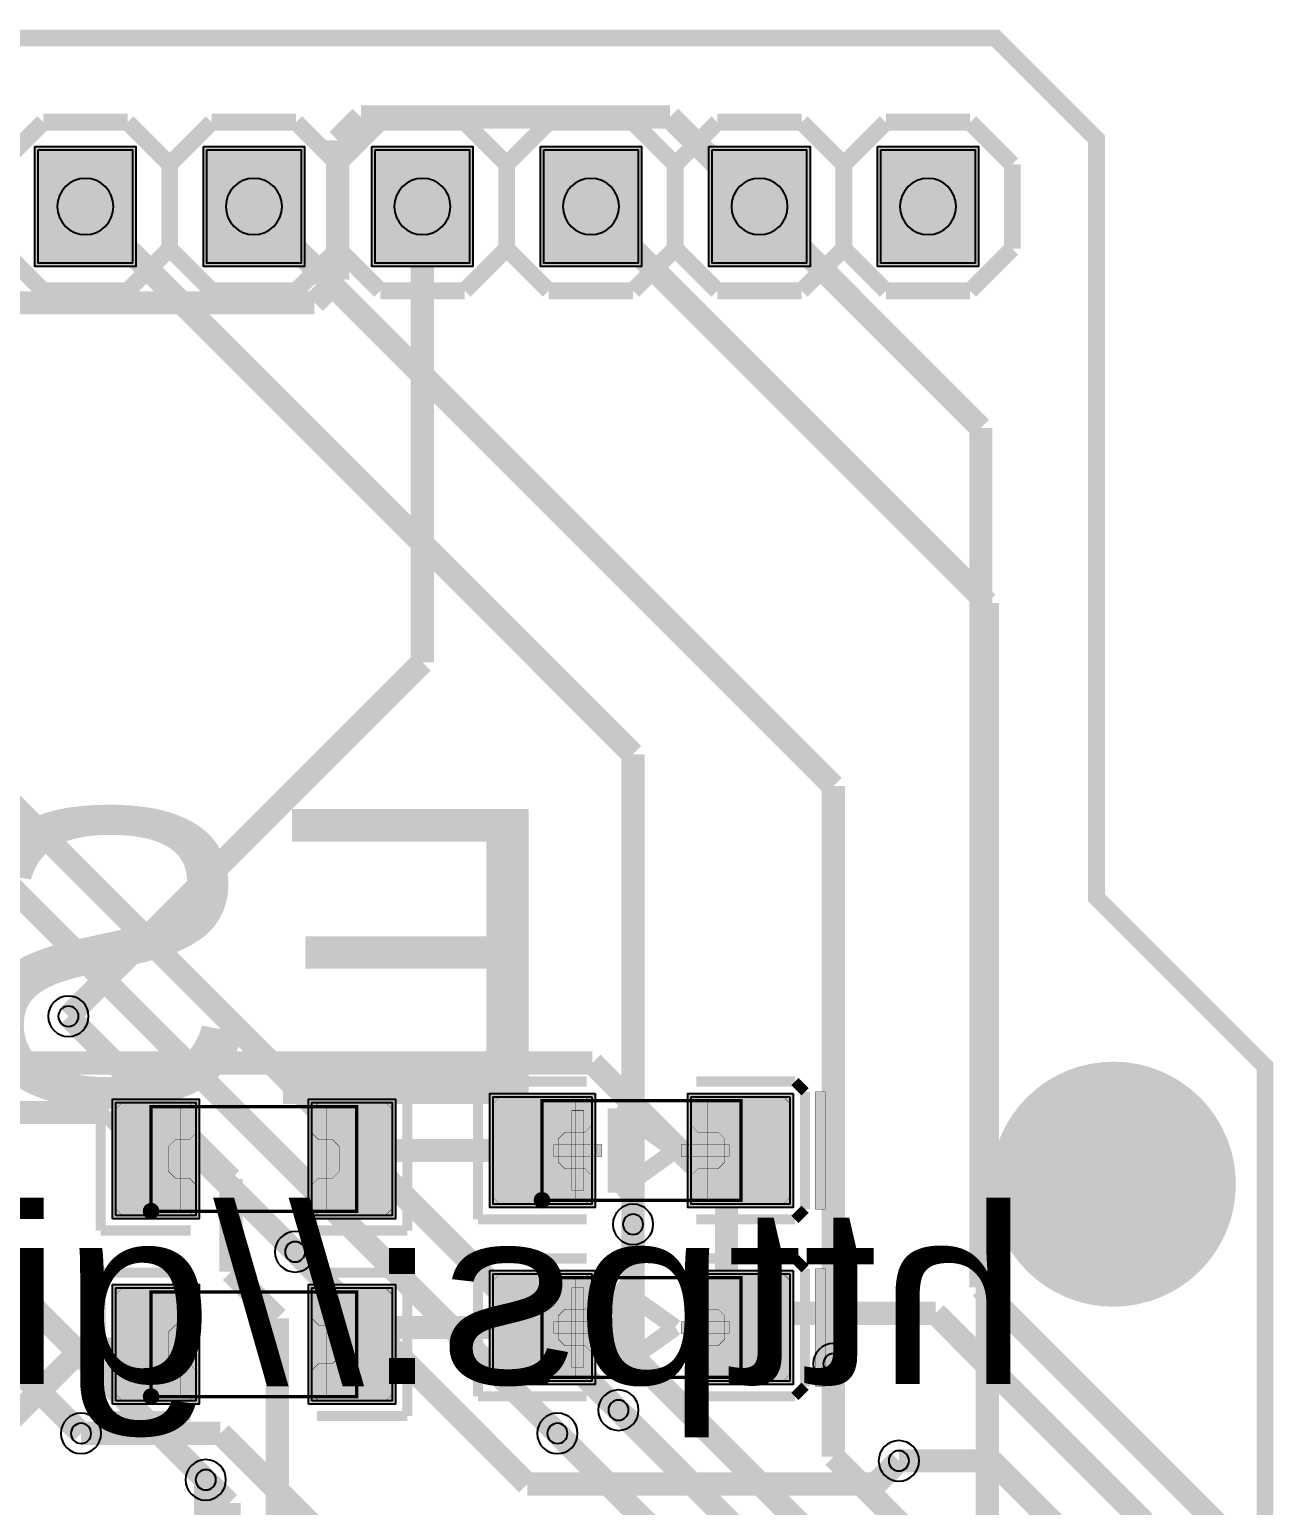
# Model space of a CAD drawing. Header units: millimetres. Extents: x 3.4 to 79.3, y -57 to -2.3.
# Drawn here: x 53.51 to 72.26, y -25.67 to -3.43 of the extents above; entities that cross this region are included whole.
import ezdxf
from ezdxf.enums import TextEntityAlignment as Align

# ---------------------------------------------------------------- set-up
doc = ezdxf.new("R2010")
doc.units = ezdxf.units.MM
doc.header["$MEASUREMENT"] = 0
for name, color, linetype, true_color in [('Board-Outline-Layer', 7, 'Continuous', 0xff00ff), ('Bottom-Layer', 7, 'Continuous', 0x0000ff), ('Bottom-Paste-Mask-Layer', 7, 'Continuous', 0x800000), ('Bottom-Silkscreen-Layer', 7, 'Continuous', 0x66cc33), ('Bottom-Solder-Mask-Layer', 7, 'Continuous', 0xaa00ff), ('Component-Marking-Layer', 7, 'Continuous', 0x66ffcc), ('Component-Shape-Layer', 7, 'Continuous', 0x00cccc), ('Document-Layer', 7, 'Continuous', 0xffffff), ('Hole-Layer', 7, 'Continuous', 0x222222), ('Multi-Layer', 7, 'Continuous', 0xc0c0c0), ('Pin-Soldering-Layer', 7, 'Continuous', 0xcc9999), ('Top-Layer', 7, 'Continuous', 0xff0000), ('Top-Paste-Mask-Layer', 7, 'Continuous', 0x808080), ('Top-Silkscreen-Layer', 7, 'Continuous', 0xffcc00), ('Top-Solder-Mask-Layer', 7, 'Continuous', 0x800080)]:
    doc.layers.add(name, color=color, linetype=linetype, true_color=true_color)
doc.styles.get("Standard").update_dxf_attribs({"font": 'arial.ttf'})

msp = doc.modelspace()

# ---------------------------------------------------------------- hatches: boundary and pattern name
at = {"layer": 'Bottom-Layer'}
for points in [[(53.645, -5.243), (55.067, -5.243), (55.067, -6.949), (53.645, -6.949)], [(56.185, -5.243), (57.607, -5.243), (57.607, -6.949), (56.185, -6.949)], [(58.725, -5.243), (60.147, -5.243), (60.147, -6.949), (58.725, -6.949)], [(61.265, -5.243), (62.687, -5.243), (62.687, -6.95), (61.265, -6.95)], [(63.805, -5.243), (65.227, -5.243), (65.227, -6.95), (63.805, -6.95)], [(66.345, -5.243), (67.767, -5.243), (67.767, -6.95), (66.345, -6.95)]]:
    msp.add_hatch(color=256, dxfattribs=at).paths.add_polyline_path(points)
at = {"layer": 'Bottom-Paste-Mask-Layer'}
for points in [[(53.645, -5.243), (55.067, -5.243), (55.067, -6.949), (53.645, -6.949)], [(56.185, -5.243), (57.607, -5.243), (57.607, -6.949), (56.185, -6.949)], [(58.725, -5.243), (60.147, -5.243), (60.147, -6.949), (58.725, -6.949)], [(61.265, -5.243), (62.687, -5.243), (62.687, -6.95), (61.265, -6.95)], [(63.805, -5.243), (65.227, -5.243), (65.227, -6.95), (63.805, -6.95)], [(66.345, -5.243), (67.767, -5.243), (67.767, -6.95), (66.345, -6.95)]]:
    msp.add_hatch(color=256, dxfattribs=at).paths.add_polyline_path(points)
at = {"layer": 'Bottom-Solder-Mask-Layer'}
for points in [[(53.594, -5.192), (55.118, -5.192), (55.118, -7), (53.594, -7)], [(56.134, -5.192), (57.658, -5.192), (57.658, -7), (56.134, -7)], [(58.674, -5.192), (60.198, -5.192), (60.198, -7), (58.674, -7)], [(61.214, -5.192), (62.738, -5.192), (62.738, -7.001), (61.214, -7.001)], [(63.754, -5.192), (65.278, -5.192), (65.278, -7.001), (63.754, -7.001)], [(66.294, -5.192), (67.818, -5.192), (67.818, -7.001), (66.294, -7.001)]]:
    msp.add_hatch(color=256, dxfattribs=at).paths.add_polyline_path(points)
at = {"layer": 'Component-Marking-Layer'}
for points in [[(61.178, -21.07, 1), (61.298, -21.07, 1)], [(61.178, -21.07, 1), (61.298, -21.07, 1)], [(55.286, -21.234, 1), (55.406, -21.234, 1)], [(55.286, -21.234, 1), (55.406, -21.234, 1)], [(61.178, -23.737, 1), (61.298, -23.737, 1)], [(61.178, -23.737, 1), (61.298, -23.737, 1)], [(55.286, -24.028, 1), (55.406, -24.028, 1)], [(55.286, -24.028, 1), (55.406, -24.028, 1)]]:
    msp.add_hatch(color=256, dxfattribs=at).paths.add_polyline_path(points)
at = {"layer": 'Document-Layer'}
for points in [[(61.688, -19.72), (61.688, -20.92), (61.868, -20.92), (61.868, -19.72)], [(61.688, -19.72), (61.688, -20.92), (61.868, -20.92), (61.868, -19.72)], [(61.418, -20.23), (61.418, -20.41), (62.138, -20.41), (62.138, -20.23)], [(61.418, -20.23), (61.418, -20.41), (62.138, -20.41), (62.138, -20.23)], [(64.058, -20.23), (64.058, -20.41), (63.338, -20.41), (63.338, -20.23)], [(64.058, -20.23), (64.058, -20.41), (63.338, -20.41), (63.338, -20.23)], [(61.688, -22.387), (61.688, -23.587), (61.868, -23.587), (61.868, -22.387)], [(61.688, -22.387), (61.688, -23.587), (61.868, -23.587), (61.868, -22.387)], [(61.418, -22.897), (61.418, -23.077), (62.138, -23.077), (62.138, -22.897)], [(61.418, -22.897), (61.418, -23.077), (62.138, -23.077), (62.138, -22.897)], [(64.058, -22.897), (64.058, -23.077), (63.338, -23.077), (63.338, -22.897)], [(64.058, -22.897), (64.058, -23.077), (63.338, -23.077), (63.338, -22.897)]]:
    msp.add_hatch(color=256, dxfattribs=at).paths.add_polyline_path(points)
at = {"layer": 'Hole-Layer'}
for points in [[(53.932, -6.096, 1), (54.78, -6.096, 1)], [(56.472, -6.096, 1), (57.32, -6.096, 1)], [(59.012, -6.096, 1), (59.86, -6.096, 1)], [(61.552, -6.096, 1), (62.4, -6.096, 1)], [(64.092, -6.096, 1), (64.94, -6.096, 1)], [(66.632, -6.096, 1), (67.48, -6.096, 1)]]:
    msp.add_hatch(color=256, dxfattribs=at).paths.add_polyline_path(points)
at = {"layer": 'Multi-Layer'}
for points in [[(53.645, -5.243), (55.067, -5.243), (55.067, -6.949), (53.645, -6.949)], [(53.645, -5.243), (55.067, -5.243), (55.067, -6.949), (53.645, -6.949)], [(53.645, -5.243), (55.067, -5.243), (55.067, -6.949), (53.645, -6.949)], [(56.185, -5.243), (57.607, -5.243), (57.607, -6.949), (56.185, -6.949)], [(56.185, -5.243), (57.607, -5.243), (57.607, -6.949), (56.185, -6.949)], [(56.185, -5.243), (57.607, -5.243), (57.607, -6.949), (56.185, -6.949)], [(58.725, -5.243), (60.147, -5.243), (60.147, -6.949), (58.725, -6.949)], [(58.725, -5.243), (60.147, -5.243), (60.147, -6.949), (58.725, -6.949)], [(58.725, -5.243), (60.147, -5.243), (60.147, -6.949), (58.725, -6.949)], [(61.265, -5.243), (62.687, -5.243), (62.687, -6.95), (61.265, -6.95)], [(61.265, -5.243), (62.687, -5.243), (62.687, -6.95), (61.265, -6.95)], [(61.265, -5.243), (62.687, -5.243), (62.687, -6.95), (61.265, -6.95)], [(63.805, -5.243), (65.227, -5.243), (65.227, -6.95), (63.805, -6.95)], [(63.805, -5.243), (65.227, -5.243), (65.227, -6.95), (63.805, -6.95)], [(63.805, -5.243), (65.227, -5.243), (65.227, -6.95), (63.805, -6.95)], [(66.345, -5.243), (67.767, -5.243), (67.767, -6.95), (66.345, -6.95)], [(66.345, -5.243), (67.767, -5.243), (67.767, -6.95), (66.345, -6.95)], [(66.345, -5.243), (67.767, -5.243), (67.767, -6.95), (66.345, -6.95)], [(68.326, -20.828, 1), (71.374, -20.828, 1)], [(68.326, -20.828, 1), (71.374, -20.828, 1)]]:
    msp.add_hatch(color=256, dxfattribs=at).paths.add_polyline_path(points)
at = {"layer": 'Pin-Soldering-Layer'}
for points in [[(61.238, -19.57), (61.238, -21.07), (61.738, -21.07), (61.738, -19.57)], [(61.238, -19.57), (61.238, -21.07), (61.738, -21.07), (61.738, -19.57)], [(64.238, -19.57), (64.238, -21.07), (63.738, -21.07), (63.738, -19.57)], [(64.238, -19.57), (64.238, -21.07), (63.738, -21.07), (63.738, -19.57)], [(55.346, -21.235), (55.346, -19.66), (55.796, -19.66), (55.796, -21.235)], [(55.346, -21.235), (55.346, -19.66), (55.796, -19.66), (55.796, -21.235)], [(58.446, -21.235), (58.446, -19.66), (57.996, -19.66), (57.996, -21.235)], [(58.446, -21.235), (58.446, -19.66), (57.996, -19.66), (57.996, -21.235)], [(61.238, -22.237), (61.238, -23.737), (61.738, -23.737), (61.738, -22.237)], [(61.238, -22.237), (61.238, -23.737), (61.738, -23.737), (61.738, -22.237)], [(64.238, -22.237), (64.238, -23.737), (63.738, -23.737), (63.738, -22.237)], [(64.238, -22.237), (64.238, -23.737), (63.738, -23.737), (63.738, -22.237)], [(55.346, -24.029), (55.346, -22.454), (55.796, -22.454), (55.796, -24.029)], [(55.346, -24.029), (55.346, -22.454), (55.796, -22.454), (55.796, -24.029)], [(58.446, -24.029), (58.446, -22.454), (57.996, -22.454), (57.996, -24.029)], [(58.446, -24.029), (58.446, -22.454), (57.996, -22.454), (57.996, -24.029)]]:
    msp.add_hatch(color=256, dxfattribs=at).paths.add_polyline_path(points)
at = {"layer": 'Top-Layer'}
for points in [[(53.645, -5.243), (55.067, -5.243), (55.067, -6.949), (53.645, -6.949)], [(56.185, -5.243), (57.607, -5.243), (57.607, -6.949), (56.185, -6.949)], [(58.725, -5.243), (60.147, -5.243), (60.147, -6.949), (58.725, -6.949)], [(61.265, -5.243), (62.687, -5.243), (62.687, -6.95), (61.265, -6.95)], [(63.805, -5.243), (65.227, -5.243), (65.227, -6.95), (63.805, -6.95)], [(66.345, -5.243), (67.767, -5.243), (67.767, -6.95), (66.345, -6.95)], [(61.988, -19.51), (61.988, -21.13), (60.503, -21.13), (60.503, -19.51)], [(64.973, -19.51), (64.973, -21.13), (63.488, -21.13), (63.488, -19.51)], [(54.814, -21.298), (54.814, -19.597), (56.021, -19.597), (56.021, -21.298)], [(57.771, -21.298), (57.771, -19.597), (58.979, -19.597), (58.979, -21.298)], [(61.988, -22.177), (61.988, -23.797), (60.503, -23.797), (60.503, -22.177)], [(64.973, -22.177), (64.973, -23.797), (63.488, -23.797), (63.488, -22.177)], [(54.814, -24.092), (54.814, -22.391), (56.021, -22.391), (56.021, -24.092)], [(57.771, -24.092), (57.771, -22.391), (58.979, -22.391), (58.979, -24.092)]]:
    msp.add_hatch(color=256, dxfattribs=at).paths.add_polyline_path(points)
at = {"layer": 'Top-Paste-Mask-Layer'}
for points in [[(53.645, -5.243), (55.067, -5.243), (55.067, -6.949), (53.645, -6.949)], [(56.185, -5.243), (57.607, -5.243), (57.607, -6.949), (56.185, -6.949)], [(58.725, -5.243), (60.147, -5.243), (60.147, -6.949), (58.725, -6.949)], [(61.265, -5.243), (62.687, -5.243), (62.687, -6.95), (61.265, -6.95)], [(63.805, -5.243), (65.227, -5.243), (65.227, -6.95), (63.805, -6.95)], [(66.345, -5.243), (67.767, -5.243), (67.767, -6.95), (66.345, -6.95)], [(61.988, -19.61), (61.988, -19.945), (61.888, -20.045), (61.583, -20.045), (61.483, -20.145), (61.483, -20.495), (61.583, -20.595), (61.888, -20.595), (61.988, -20.695), (61.988, -21.03), (61.888, -21.13), (60.603, -21.13), (60.503, -21.03), (60.503, -19.61), (60.603, -19.51), (61.888, -19.51)], [(61.988, -19.61), (61.988, -19.945), (61.888, -20.045), (61.583, -20.045), (61.483, -20.145), (61.483, -20.495), (61.583, -20.595), (61.888, -20.595), (61.988, -20.695), (61.988, -21.03), (61.888, -21.13), (60.603, -21.13), (60.503, -21.03), (60.503, -19.61), (60.603, -19.51), (61.888, -19.51)], [(63.488, -19.61), (63.488, -19.945), (63.588, -20.045), (63.893, -20.045), (63.993, -20.145), (63.993, -20.495), (63.893, -20.595), (63.588, -20.595), (63.488, -20.695), (63.488, -21.03), (63.588, -21.13), (64.873, -21.13), (64.973, -21.03), (64.973, -19.61), (64.873, -19.51), (63.588, -19.51)], [(63.488, -19.61), (63.488, -19.945), (63.588, -20.045), (63.893, -20.045), (63.993, -20.145), (63.993, -20.495), (63.893, -20.595), (63.588, -20.595), (63.488, -20.695), (63.488, -21.03), (63.588, -21.13), (64.873, -21.13), (64.973, -21.03), (64.973, -19.61), (64.873, -19.51), (63.588, -19.51)], [(56.021, -21.198), (56.021, -20.836), (55.921, -20.736), (55.711, -20.736), (55.611, -20.636), (55.611, -20.258), (55.711, -20.158), (55.921, -20.158), (56.021, -20.058), (56.021, -19.697), (55.921, -19.597), (54.914, -19.597), (54.814, -19.697), (54.814, -21.198), (54.914, -21.298), (55.921, -21.298)], [(56.021, -21.198), (56.021, -20.836), (55.921, -20.736), (55.711, -20.736), (55.611, -20.636), (55.611, -20.258), (55.711, -20.158), (55.921, -20.158), (56.021, -20.058), (56.021, -19.697), (55.921, -19.597), (54.914, -19.597), (54.814, -19.697), (54.814, -21.198), (54.914, -21.298), (55.921, -21.298)], [(57.771, -21.198), (57.771, -20.836), (57.871, -20.736), (58.082, -20.736), (58.182, -20.636), (58.182, -20.258), (58.082, -20.158), (57.871, -20.158), (57.771, -20.058), (57.771, -19.697), (57.871, -19.597), (58.879, -19.597), (58.979, -19.697), (58.979, -21.198), (58.879, -21.298), (57.871, -21.298)], [(57.771, -21.198), (57.771, -20.836), (57.871, -20.736), (58.082, -20.736), (58.182, -20.636), (58.182, -20.258), (58.082, -20.158), (57.871, -20.158), (57.771, -20.058), (57.771, -19.697), (57.871, -19.597), (58.879, -19.597), (58.979, -19.697), (58.979, -21.198), (58.879, -21.298), (57.871, -21.298)], [(61.988, -22.277), (61.988, -22.612), (61.888, -22.712), (61.583, -22.712), (61.483, -22.812), (61.483, -23.162), (61.583, -23.262), (61.888, -23.262), (61.988, -23.362), (61.988, -23.697), (61.888, -23.797), (60.603, -23.797), (60.503, -23.697), (60.503, -22.277), (60.603, -22.177), (61.888, -22.177)], [(61.988, -22.277), (61.988, -22.612), (61.888, -22.712), (61.583, -22.712), (61.483, -22.812), (61.483, -23.162), (61.583, -23.262), (61.888, -23.262), (61.988, -23.362), (61.988, -23.697), (61.888, -23.797), (60.603, -23.797), (60.503, -23.697), (60.503, -22.277), (60.603, -22.177), (61.888, -22.177)], [(63.488, -22.277), (63.488, -22.612), (63.588, -22.712), (63.893, -22.712), (63.993, -22.812), (63.993, -23.162), (63.893, -23.262), (63.588, -23.262), (63.488, -23.362), (63.488, -23.697), (63.588, -23.797), (64.873, -23.797), (64.973, -23.697), (64.973, -22.277), (64.873, -22.177), (63.588, -22.177)], [(63.488, -22.277), (63.488, -22.612), (63.588, -22.712), (63.893, -22.712), (63.993, -22.812), (63.993, -23.162), (63.893, -23.262), (63.588, -23.262), (63.488, -23.362), (63.488, -23.697), (63.588, -23.797), (64.873, -23.797), (64.973, -23.697), (64.973, -22.277), (64.873, -22.177), (63.588, -22.177)], [(56.021, -23.992), (56.021, -23.63), (55.921, -23.53), (55.711, -23.53), (55.611, -23.43), (55.611, -23.052), (55.711, -22.952), (55.921, -22.952), (56.021, -22.852), (56.021, -22.491), (55.921, -22.391), (54.914, -22.391), (54.814, -22.491), (54.814, -23.992), (54.914, -24.092), (55.921, -24.092)], [(56.021, -23.992), (56.021, -23.63), (55.921, -23.53), (55.711, -23.53), (55.611, -23.43), (55.611, -23.052), (55.711, -22.952), (55.921, -22.952), (56.021, -22.852), (56.021, -22.491), (55.921, -22.391), (54.914, -22.391), (54.814, -22.491), (54.814, -23.992), (54.914, -24.092), (55.921, -24.092)], [(57.771, -23.992), (57.771, -23.63), (57.871, -23.53), (58.082, -23.53), (58.182, -23.43), (58.182, -23.052), (58.082, -22.952), (57.871, -22.952), (57.771, -22.852), (57.771, -22.491), (57.871, -22.391), (58.879, -22.391), (58.979, -22.491), (58.979, -23.992), (58.879, -24.092), (57.871, -24.092)], [(57.771, -23.992), (57.771, -23.63), (57.871, -23.53), (58.082, -23.53), (58.182, -23.43), (58.182, -23.052), (58.082, -22.952), (57.871, -22.952), (57.771, -22.852), (57.771, -22.491), (57.871, -22.391), (58.879, -22.391), (58.979, -22.491), (58.979, -23.992), (58.879, -24.092), (57.871, -24.092)]]:
    msp.add_hatch(color=256, dxfattribs=at).paths.add_polyline_path(points)
at = {"layer": 'Top-Silkscreen-Layer'}
for points in [[(65.354, -19.434), (65.354, -21.206), (65.507, -21.206), (65.507, -19.434)], [(65.354, -19.434), (65.354, -21.206), (65.507, -21.206), (65.507, -19.434)], [(65.354, -22.101), (65.354, -23.873), (65.507, -23.873), (65.507, -22.101)], [(65.354, -22.101), (65.354, -23.873), (65.507, -23.873), (65.507, -22.101)]]:
    msp.add_hatch(color=256, dxfattribs=at).paths.add_polyline_path(points)
at = {"layer": 'Top-Solder-Mask-Layer'}
for points in [[(53.594, -5.192), (55.118, -5.192), (55.118, -7), (53.594, -7)], [(56.134, -5.192), (57.658, -5.192), (57.658, -7), (56.134, -7)], [(58.674, -5.192), (60.198, -5.192), (60.198, -7), (58.674, -7)], [(61.214, -5.192), (62.738, -5.192), (62.738, -7.001), (61.214, -7.001)], [(63.754, -5.192), (65.278, -5.192), (65.278, -7.001), (63.754, -7.001)], [(66.294, -5.192), (67.818, -5.192), (67.818, -7.001), (66.294, -7.001)], [(54.763, -21.348), (54.763, -19.546), (56.072, -19.546), (56.072, -21.348)], [(57.72, -21.348), (57.72, -19.546), (59.029, -19.546), (59.029, -21.348)], [(62.039, -19.459), (62.039, -21.181), (60.452, -21.181), (60.452, -19.459)], [(65.024, -19.459), (65.024, -21.181), (63.437, -21.181), (63.437, -19.459)], [(62.039, -22.126), (62.039, -23.848), (60.452, -23.848), (60.452, -22.126)], [(65.024, -22.126), (65.024, -23.848), (63.437, -23.848), (63.437, -22.126)], [(54.763, -24.142), (54.763, -22.34), (56.072, -22.34), (56.072, -24.142)], [(57.72, -24.142), (57.72, -22.34), (59.029, -22.34), (59.029, -24.142)]]:
    msp.add_hatch(color=256, dxfattribs=at).paths.add_polyline_path(points)

# ---------------------------------------------------------------- linework, layer by layer
at = {"layer": 'Board-Outline-Layer', "const_width": 0.254}
msp.add_lwpolyline([(68.072, -3.556), (3.51, -3.556), (3.51, -56.896), (69.596, -56.896), (69.596, -54.356), (72.136, -51.816), (72.136, -19.05), (69.596, -16.51), (69.596, -5.08)], close=True, dxfattribs=at)
at = {"layer": 'Bottom-Layer'}
for points in [[(53.645, -5.243), (55.067, -5.243), (55.067, -6.949), (53.645, -6.949)], [(56.185, -5.243), (57.607, -5.243), (57.607, -6.949), (56.185, -6.949)], [(58.725, -5.243), (60.147, -5.243), (60.147, -6.949), (58.725, -6.949)], [(61.265, -5.243), (62.687, -5.243), (62.687, -6.95), (61.265, -6.95)], [(63.805, -5.243), (65.227, -5.243), (65.227, -6.95), (63.805, -6.95)], [(66.345, -5.243), (67.767, -5.243), (67.767, -6.95), (66.345, -6.95)]]:
    msp.add_lwpolyline(points, close=True, dxfattribs=at)
at = {"layer": 'Bottom-Layer', "const_width": 0.35}
for points in [[(62.61, -14.35), (54.356, -6.096)], [(65.63, -14.83), (56.896, -6.096)], [(67.95, -12.07), (61.976, -6.096)], [(67.95, -31.933), (67.95, -12.07)], [(61.47, -24.583), (49.276, -12.389)], [(54.29, -24.583), (42.672, -12.965)], [(62.39, -24.233), (51.816, -13.659)], [(62.61, -21.433), (62.61, -14.35)], [(56.17, -25.283), (45.32, -14.433)], [(65.63, -23.533), (65.63, -14.83)], [(56.55, -20.748), (54.1, -18.298)], [(56.55, -22.148), (56.55, -20.748)], [(57.517, -21.847), (61.017, -25.347)], [(57.25, -22.848), (56.55, -22.148)], [(57.25, -28.098), (57.25, -22.848)], [(66.267, -25.347), (66.617, -24.997)], [(56.17, -25.283), (56.17, -28.083)], [(61.017, -25.347), (66.267, -25.347)]]:
    msp.add_lwpolyline(points, dxfattribs=at)
at = {"layer": 'Bottom-Paste-Mask-Layer'}
for points in [[(53.645, -5.243), (55.067, -5.243), (55.067, -6.949), (53.645, -6.949)], [(56.185, -5.243), (57.607, -5.243), (57.607, -6.949), (56.185, -6.949)], [(58.725, -5.243), (60.147, -5.243), (60.147, -6.949), (58.725, -6.949)], [(61.265, -5.243), (62.687, -5.243), (62.687, -6.95), (61.265, -6.95)], [(63.805, -5.243), (65.227, -5.243), (65.227, -6.95), (63.805, -6.95)], [(66.345, -5.243), (67.767, -5.243), (67.767, -6.95), (66.345, -6.95)]]:
    msp.add_lwpolyline(points, close=True, dxfattribs=at)
at = {"layer": 'Bottom-Solder-Mask-Layer'}
for points in [[(53.594, -5.192), (55.118, -5.192), (55.118, -7), (53.594, -7)], [(56.134, -5.192), (57.658, -5.192), (57.658, -7), (56.134, -7)], [(58.674, -5.192), (60.198, -5.192), (60.198, -7), (58.674, -7)], [(61.214, -5.192), (62.738, -5.192), (62.738, -7.001), (61.214, -7.001)], [(63.754, -5.192), (65.278, -5.192), (65.278, -7.001), (63.754, -7.001)], [(66.294, -5.192), (67.818, -5.192), (67.818, -7.001), (66.294, -7.001)]]:
    msp.add_lwpolyline(points, close=True, dxfattribs=at)
at = {"layer": 'Component-Marking-Layer', "const_width": 0.129}
for points in [[(55.286, -21.234, 1), (55.406, -21.234), (55.406, -21.234, 1), (55.286, -21.234)], [(55.286, -21.234, 1), (55.406, -21.234), (55.406, -21.234, 1), (55.286, -21.234)], [(61.178, -21.07, 1), (61.298, -21.07), (61.298, -21.07, 1), (61.178, -21.07)], [(61.178, -21.07, 1), (61.298, -21.07), (61.298, -21.07, 1), (61.178, -21.07)], [(61.178, -23.737, 1), (61.298, -23.737), (61.298, -23.737, 1), (61.178, -23.737)], [(61.178, -23.737, 1), (61.298, -23.737), (61.298, -23.737, 1), (61.178, -23.737)], [(55.286, -24.028, 1), (55.406, -24.028), (55.406, -24.028, 1), (55.286, -24.028)], [(55.286, -24.028, 1), (55.406, -24.028), (55.406, -24.028, 1), (55.286, -24.028)]]:
    msp.add_lwpolyline(points, format="xyb", dxfattribs=at)
at = {"layer": 'Component-Shape-Layer', "const_width": 0.0508}
for points in [[(64.238, -19.57), (64.238, -21.07), (61.238, -21.07), (61.238, -19.57)], [(64.238, -19.57), (64.238, -21.07), (61.238, -21.07), (61.238, -19.57)], [(55.346, -21.235), (55.346, -19.66), (58.446, -19.66), (58.446, -21.235)], [(55.346, -21.235), (55.346, -19.66), (58.446, -19.66), (58.446, -21.235)], [(64.238, -22.237), (64.238, -23.737), (61.238, -23.737), (61.238, -22.237)], [(64.238, -22.237), (64.238, -23.737), (61.238, -23.737), (61.238, -22.237)], [(55.346, -24.029), (55.346, -22.454), (58.446, -22.454), (58.446, -24.029)], [(55.346, -24.029), (55.346, -22.454), (58.446, -22.454), (58.446, -24.029)]]:
    msp.add_lwpolyline(points, close=True, dxfattribs=at)
at = {"layer": 'Document-Layer', "const_width": 0.00508}
for points in [[(61.688, -19.72), (61.688, -20.92), (61.868, -20.92), (61.868, -19.72)], [(61.688, -19.72), (61.688, -20.92), (61.868, -20.92), (61.868, -19.72)], [(61.418, -20.23), (61.418, -20.41), (62.138, -20.41), (62.138, -20.23)], [(61.418, -20.23), (61.418, -20.41), (62.138, -20.41), (62.138, -20.23)], [(64.058, -20.23), (64.058, -20.41), (63.338, -20.41), (63.338, -20.23)], [(64.058, -20.23), (64.058, -20.41), (63.338, -20.41), (63.338, -20.23)], [(61.688, -22.387), (61.688, -23.587), (61.868, -23.587), (61.868, -22.387)], [(61.688, -22.387), (61.688, -23.587), (61.868, -23.587), (61.868, -22.387)], [(61.418, -22.897), (61.418, -23.077), (62.138, -23.077), (62.138, -22.897)], [(61.418, -22.897), (61.418, -23.077), (62.138, -23.077), (62.138, -22.897)], [(64.058, -22.897), (64.058, -23.077), (63.338, -23.077), (63.338, -22.897)], [(64.058, -22.897), (64.058, -23.077), (63.338, -23.077), (63.338, -22.897)]]:
    msp.add_lwpolyline(points, close=True, dxfattribs=at)
at = {"layer": 'Hole-Layer'}
for points in [[(53.932, -6.096, 1), (54.78, -6.096), (54.78, -6.096, 1), (53.932, -6.096)], [(56.472, -6.096, 1), (57.32, -6.096), (57.32, -6.096, 1), (56.472, -6.096)], [(59.012, -6.096, 1), (59.86, -6.096), (59.86, -6.096, 1), (59.012, -6.096)], [(61.552, -6.096, 1), (62.4, -6.096), (62.4, -6.096, 1), (61.552, -6.096)], [(64.092, -6.096, 1), (64.94, -6.096), (64.94, -6.096, 1), (64.092, -6.096)]]:
    msp.add_lwpolyline(points, format="xyb", dxfattribs=at)
for points in [[(66.632, -6.096, 1), (67.48, -6.096, 1)], [(53.948, -18.298, 1), (54.253, -18.298, 1)], [(62.458, -21.433, 1), (62.763, -21.433, 1)], [(57.365, -21.847, 1), (57.67, -21.847, 1)], [(65.478, -23.533, 1), (65.783, -23.533, 1)], [(62.238, -24.233, 1), (62.543, -24.233, 1)], [(54.138, -24.583, 1), (54.443, -24.583, 1)], [(61.318, -24.583, 1), (61.623, -24.583, 1)], [(66.465, -24.997, 1), (66.77, -24.997, 1)], [(56.018, -25.283, 1), (56.323, -25.283, 1)]]:
    msp.add_lwpolyline(points, format="xyb", close=True, dxfattribs=at)
at = {"layer": 'Multi-Layer'}
for points in [[(53.645, -5.243), (55.067, -5.243), (55.067, -6.949), (53.645, -6.949)], [(53.645, -5.243), (55.067, -5.243), (55.067, -6.949), (53.645, -6.949)], [(53.645, -5.243), (55.067, -5.243), (55.067, -6.949), (53.645, -6.949)], [(56.185, -5.243), (57.607, -5.243), (57.607, -6.949), (56.185, -6.949)], [(56.185, -5.243), (57.607, -5.243), (57.607, -6.949), (56.185, -6.949)], [(56.185, -5.243), (57.607, -5.243), (57.607, -6.949), (56.185, -6.949)], [(58.725, -5.243), (60.147, -5.243), (60.147, -6.949), (58.725, -6.949)], [(58.725, -5.243), (60.147, -5.243), (60.147, -6.949), (58.725, -6.949)], [(58.725, -5.243), (60.147, -5.243), (60.147, -6.949), (58.725, -6.949)], [(61.265, -5.243), (62.687, -5.243), (62.687, -6.95), (61.265, -6.95)], [(61.265, -5.243), (62.687, -5.243), (62.687, -6.95), (61.265, -6.95)], [(61.265, -5.243), (62.687, -5.243), (62.687, -6.95), (61.265, -6.95)], [(63.805, -5.243), (65.227, -5.243), (65.227, -6.95), (63.805, -6.95)], [(63.805, -5.243), (65.227, -5.243), (65.227, -6.95), (63.805, -6.95)], [(63.805, -5.243), (65.227, -5.243), (65.227, -6.95), (63.805, -6.95)], [(66.345, -5.243), (67.767, -5.243), (67.767, -6.95), (66.345, -6.95)], [(66.345, -5.243), (67.767, -5.243), (67.767, -6.95), (66.345, -6.95)], [(66.345, -5.243), (67.767, -5.243), (67.767, -6.95), (66.345, -6.95)]]:
    msp.add_lwpolyline(points, close=True, dxfattribs=at)
for points in [[(53.795, -18.298, 1), (54.405, -18.298, 1)], [(62.305, -21.433, 1), (62.915, -21.433, 1)], [(57.212, -21.847, 1), (57.822, -21.847, 1)], [(62.085, -24.233, 1), (62.695, -24.233, 1)], [(53.985, -24.583, 1), (54.595, -24.583, 1)], [(61.165, -24.583, 1), (61.775, -24.583, 1)], [(55.865, -25.283, 1), (56.475, -25.283, 1)]]:
    msp.add_lwpolyline(points, format="xyb", close=True, dxfattribs=at)
at = {"layer": 'Multi-Layer', "const_width": 0.645}
msp.add_lwpolyline([(68.326, -20.828, 1), (71.374, -20.828, 1)], format="xyb", close=True, dxfattribs=at)
msp.add_lwpolyline([(68.326, -20.828, 1), (71.374, -20.828, 1)], format="xyb", close=True, dxfattribs=at)
at = {"layer": 'Multi-Layer'}
for points in [[(65.325, -23.533, 1), (65.935, -23.533), (65.935, -23.533, 1), (65.325, -23.533)], [(66.312, -24.997, 1), (66.922, -24.997), (66.922, -24.997, 1), (66.312, -24.997)]]:
    msp.add_lwpolyline(points, format="xyb", dxfattribs=at)
at = {"layer": 'Pin-Soldering-Layer', "const_width": 0.00508}
for points in [[(61.238, -19.57), (61.238, -21.07), (61.738, -21.07), (61.738, -19.57)], [(61.238, -19.57), (61.238, -21.07), (61.738, -21.07), (61.738, -19.57)], [(64.238, -19.57), (64.238, -21.07), (63.738, -21.07), (63.738, -19.57)], [(64.238, -19.57), (64.238, -21.07), (63.738, -21.07), (63.738, -19.57)], [(55.346, -21.235), (55.346, -19.66), (55.796, -19.66), (55.796, -21.235)], [(55.346, -21.235), (55.346, -19.66), (55.796, -19.66), (55.796, -21.235)], [(58.446, -21.235), (58.446, -19.66), (57.996, -19.66), (57.996, -21.235)], [(58.446, -21.235), (58.446, -19.66), (57.996, -19.66), (57.996, -21.235)], [(61.238, -22.237), (61.238, -23.737), (61.738, -23.737), (61.738, -22.237)], [(61.238, -22.237), (61.238, -23.737), (61.738, -23.737), (61.738, -22.237)], [(64.238, -22.237), (64.238, -23.737), (63.738, -23.737), (63.738, -22.237)], [(64.238, -22.237), (64.238, -23.737), (63.738, -23.737), (63.738, -22.237)], [(55.346, -24.029), (55.346, -22.454), (55.796, -22.454), (55.796, -24.029)], [(55.346, -24.029), (55.346, -22.454), (55.796, -22.454), (55.796, -24.029)], [(58.446, -24.029), (58.446, -22.454), (57.996, -22.454), (57.996, -24.029)], [(58.446, -24.029), (58.446, -22.454), (57.996, -22.454), (57.996, -24.029)]]:
    msp.add_lwpolyline(points, close=True, dxfattribs=at)
at = {"layer": 'Top-Layer', "const_width": 0.35}
for points in [[(58.159, -5.097), (58.509, -4.747)], [(58.509, -4.747), (63.167, -4.747)], [(63.167, -4.747), (64.516, -6.096)], [(58.159, -7.197), (58.159, -5.097)], [(59.436, -12.962), (59.436, -6.096)], [(64.516, -6.096), (67.853, -9.434)], [(57.809, -7.547), (58.159, -7.197)], [(31.559, -7.547), (57.809, -7.547)], [(67.853, -9.434), (67.853, -22.384)], [(54.1, -18.298), (59.436, -12.962)], [(48.428, -19.001), (61.995, -19.001)], [(61.995, -19.001), (63.669, -20.675)], [(50.604, -19.747), (54.717, -19.747)], [(54.717, -19.747), (55.417, -20.447)], [(58.502, -20.32), (58.375, -20.447)], [(61.246, -20.32), (58.502, -20.32)], [(63.875, -20.675), (64.231, -20.32)], [(55.417, -20.447), (56.117, -20.447)], [(56.117, -20.447), (57.517, -21.847)], [(63.669, -20.675), (63.875, -20.675)], [(63.669, -20.675), (64.019, -21.025)], [(64.019, -21.025), (64.019, -22.775)], [(62.61, -23.426), (62.61, -21.433)], [(67.853, -22.384), (71.516, -26.046)], [(64.019, -22.775), (64.231, -22.987)], [(64.019, -22.775), (67.169, -22.775)], [(67.169, -22.775), (70.319, -25.925)], [(58.629, -22.987), (58.375, -23.241)], [(61.246, -22.987), (58.629, -22.987)], [(55.34, -23.318), (55.417, -23.241)], [(48.918, -28.69), (54.29, -23.318)], [(54.29, -23.318), (55.34, -23.318)], [(65.41, -26.226), (62.61, -23.426)], [(65.63, -24.933), (65.63, -23.533)], [(64.14, -25.983), (62.39, -24.233)], [(56.39, -24.583), (54.29, -24.583)], [(57.79, -25.983), (56.39, -24.583)], [(62.87, -25.983), (61.47, -24.583)], [(66.68, -25.983), (65.63, -24.933)], [(66.617, -24.997), (68.017, -24.997)], [(68.017, -24.997), (69.22, -26.2)], [(56.52, -25.633), (56.17, -25.283)], [(56.52, -26.683), (56.52, -25.633)]]:
    msp.add_lwpolyline(points, dxfattribs=at)
at = {"layer": 'Top-Layer'}
for points in [[(53.645, -5.243), (55.067, -5.243), (55.067, -6.949), (53.645, -6.949)], [(56.185, -5.243), (57.607, -5.243), (57.607, -6.949), (56.185, -6.949)], [(58.725, -5.243), (60.147, -5.243), (60.147, -6.949), (58.725, -6.949)], [(61.265, -5.243), (62.687, -5.243), (62.687, -6.95), (61.265, -6.95)], [(63.805, -5.243), (65.227, -5.243), (65.227, -6.95), (63.805, -6.95)], [(66.345, -5.243), (67.767, -5.243), (67.767, -6.95), (66.345, -6.95)], [(61.988, -19.51), (61.988, -21.13), (60.503, -21.13), (60.503, -19.51)], [(64.973, -19.51), (64.973, -21.13), (63.488, -21.13), (63.488, -19.51)], [(54.814, -21.298), (54.814, -19.597), (56.021, -19.597), (56.021, -21.298)], [(57.771, -21.298), (57.771, -19.597), (58.979, -19.597), (58.979, -21.298)], [(61.988, -22.177), (61.988, -23.797), (60.503, -23.797), (60.503, -22.177)], [(64.973, -22.177), (64.973, -23.797), (63.488, -23.797), (63.488, -22.177)], [(54.814, -24.092), (54.814, -22.391), (56.021, -22.391), (56.021, -24.092)], [(57.771, -24.092), (57.771, -22.391), (58.979, -22.391), (58.979, -24.092)]]:
    msp.add_lwpolyline(points, close=True, dxfattribs=at)
at = {"layer": 'Top-Paste-Mask-Layer'}
for points in [[(53.645, -5.243), (55.067, -5.243), (55.067, -6.949), (53.645, -6.949)], [(56.185, -5.243), (57.607, -5.243), (57.607, -6.949), (56.185, -6.949)], [(58.725, -5.243), (60.147, -5.243), (60.147, -6.949), (58.725, -6.949)], [(61.265, -5.243), (62.687, -5.243), (62.687, -6.95), (61.265, -6.95)], [(63.805, -5.243), (65.227, -5.243), (65.227, -6.95), (63.805, -6.95)], [(66.345, -5.243), (67.767, -5.243), (67.767, -6.95), (66.345, -6.95)]]:
    msp.add_lwpolyline(points, close=True, dxfattribs=at)
at = {"layer": 'Top-Paste-Mask-Layer', "const_width": 0.00508}
for points in [[(61.988, -19.61), (61.988, -19.945), (61.888, -20.045), (61.583, -20.045), (61.483, -20.145), (61.483, -20.495), (61.583, -20.595), (61.888, -20.595), (61.988, -20.695), (61.988, -21.03), (61.888, -21.13), (60.603, -21.13), (60.503, -21.03), (60.503, -19.61), (60.603, -19.51), (61.888, -19.51)], [(61.988, -19.61), (61.988, -19.945), (61.888, -20.045), (61.583, -20.045), (61.483, -20.145), (61.483, -20.495), (61.583, -20.595), (61.888, -20.595), (61.988, -20.695), (61.988, -21.03), (61.888, -21.13), (60.603, -21.13), (60.503, -21.03), (60.503, -19.61), (60.603, -19.51), (61.888, -19.51)], [(63.488, -19.61), (63.488, -19.945), (63.588, -20.045), (63.893, -20.045), (63.993, -20.145), (63.993, -20.495), (63.893, -20.595), (63.588, -20.595), (63.488, -20.695), (63.488, -21.03), (63.588, -21.13), (64.873, -21.13), (64.973, -21.03), (64.973, -19.61), (64.873, -19.51), (63.588, -19.51)], [(63.488, -19.61), (63.488, -19.945), (63.588, -20.045), (63.893, -20.045), (63.993, -20.145), (63.993, -20.495), (63.893, -20.595), (63.588, -20.595), (63.488, -20.695), (63.488, -21.03), (63.588, -21.13), (64.873, -21.13), (64.973, -21.03), (64.973, -19.61), (64.873, -19.51), (63.588, -19.51)], [(56.021, -21.198), (56.021, -20.836), (55.921, -20.736), (55.711, -20.736), (55.611, -20.636), (55.611, -20.258), (55.711, -20.158), (55.921, -20.158), (56.021, -20.058), (56.021, -19.697), (55.921, -19.597), (54.914, -19.597), (54.814, -19.697), (54.814, -21.198), (54.914, -21.298), (55.921, -21.298)], [(56.021, -21.198), (56.021, -20.836), (55.921, -20.736), (55.711, -20.736), (55.611, -20.636), (55.611, -20.258), (55.711, -20.158), (55.921, -20.158), (56.021, -20.058), (56.021, -19.697), (55.921, -19.597), (54.914, -19.597), (54.814, -19.697), (54.814, -21.198), (54.914, -21.298), (55.921, -21.298)], [(57.771, -21.198), (57.771, -20.836), (57.871, -20.736), (58.082, -20.736), (58.182, -20.636), (58.182, -20.258), (58.082, -20.158), (57.871, -20.158), (57.771, -20.058), (57.771, -19.697), (57.871, -19.597), (58.879, -19.597), (58.979, -19.697), (58.979, -21.198), (58.879, -21.298), (57.871, -21.298)], [(57.771, -21.198), (57.771, -20.836), (57.871, -20.736), (58.082, -20.736), (58.182, -20.636), (58.182, -20.258), (58.082, -20.158), (57.871, -20.158), (57.771, -20.058), (57.771, -19.697), (57.871, -19.597), (58.879, -19.597), (58.979, -19.697), (58.979, -21.198), (58.879, -21.298), (57.871, -21.298)], [(61.988, -22.277), (61.988, -22.612), (61.888, -22.712), (61.583, -22.712), (61.483, -22.812), (61.483, -23.162), (61.583, -23.262), (61.888, -23.262), (61.988, -23.362), (61.988, -23.697), (61.888, -23.797), (60.603, -23.797), (60.503, -23.697), (60.503, -22.277), (60.603, -22.177), (61.888, -22.177)], [(61.988, -22.277), (61.988, -22.612), (61.888, -22.712), (61.583, -22.712), (61.483, -22.812), (61.483, -23.162), (61.583, -23.262), (61.888, -23.262), (61.988, -23.362), (61.988, -23.697), (61.888, -23.797), (60.603, -23.797), (60.503, -23.697), (60.503, -22.277), (60.603, -22.177), (61.888, -22.177)], [(63.488, -22.277), (63.488, -22.612), (63.588, -22.712), (63.893, -22.712), (63.993, -22.812), (63.993, -23.162), (63.893, -23.262), (63.588, -23.262), (63.488, -23.362), (63.488, -23.697), (63.588, -23.797), (64.873, -23.797), (64.973, -23.697), (64.973, -22.277), (64.873, -22.177), (63.588, -22.177)], [(63.488, -22.277), (63.488, -22.612), (63.588, -22.712), (63.893, -22.712), (63.993, -22.812), (63.993, -23.162), (63.893, -23.262), (63.588, -23.262), (63.488, -23.362), (63.488, -23.697), (63.588, -23.797), (64.873, -23.797), (64.973, -23.697), (64.973, -22.277), (64.873, -22.177), (63.588, -22.177)], [(56.021, -23.992), (56.021, -23.63), (55.921, -23.53), (55.711, -23.53), (55.611, -23.43), (55.611, -23.052), (55.711, -22.952), (55.921, -22.952), (56.021, -22.852), (56.021, -22.491), (55.921, -22.391), (54.914, -22.391), (54.814, -22.491), (54.814, -23.992), (54.914, -24.092), (55.921, -24.092)], [(56.021, -23.992), (56.021, -23.63), (55.921, -23.53), (55.711, -23.53), (55.611, -23.43), (55.611, -23.052), (55.711, -22.952), (55.921, -22.952), (56.021, -22.852), (56.021, -22.491), (55.921, -22.391), (54.914, -22.391), (54.814, -22.491), (54.814, -23.992), (54.914, -24.092), (55.921, -24.092)], [(57.771, -23.992), (57.771, -23.63), (57.871, -23.53), (58.082, -23.53), (58.182, -23.43), (58.182, -23.052), (58.082, -22.952), (57.871, -22.952), (57.771, -22.852), (57.771, -22.491), (57.871, -22.391), (58.879, -22.391), (58.979, -22.491), (58.979, -23.992), (58.879, -24.092), (57.871, -24.092)], [(57.771, -23.992), (57.771, -23.63), (57.871, -23.53), (58.082, -23.53), (58.182, -23.43), (58.182, -23.052), (58.082, -22.952), (57.871, -22.952), (57.771, -22.852), (57.771, -22.491), (57.871, -22.391), (58.879, -22.391), (58.979, -22.491), (58.979, -23.992), (58.879, -24.092), (57.871, -24.092)]]:
    msp.add_lwpolyline(points, close=True, dxfattribs=at)
at = {"layer": 'Top-Silkscreen-Layer'}
for points, const_width in [([(4.547, -3.556), (68.072, -3.556)], 0.254), ([(4.547, -3.556), (68.072, -3.556)], 0.254), ([(68.072, -3.556), (69.596, -5.08)], 0.254), ([(68.072, -3.556), (69.596, -5.08)], 0.254), ([(53.086, -5.461), (53.721, -4.826)], 0.254), ([(53.086, -5.461), (53.721, -4.826)], 0.254), ([(53.721, -4.826), (54.991, -4.826)], 0.254), ([(53.721, -4.826), (54.991, -4.826)], 0.254), ([(54.991, -4.826), (55.626, -5.461)], 0.254), ([(54.991, -4.826), (55.626, -5.461)], 0.254), ([(55.626, -5.461), (56.261, -4.826)], 0.254), ([(55.626, -5.461), (56.261, -4.826)], 0.254), ([(56.261, -4.826), (57.531, -4.826)], 0.254), ([(56.261, -4.826), (57.531, -4.826)], 0.254), ([(57.531, -4.826), (58.166, -5.461)], 0.254), ([(57.531, -4.826), (58.166, -5.461)], 0.254), ([(58.166, -5.461), (58.801, -4.826)], 0.254), ([(58.166, -5.461), (58.801, -4.826)], 0.254), ([(58.801, -4.826), (60.071, -4.826)], 0.254), ([(58.801, -4.826), (60.071, -4.826)], 0.254), ([(60.071, -4.826), (60.706, -5.461)], 0.254), ([(60.071, -4.826), (60.706, -5.461)], 0.254), ([(60.706, -5.461), (61.341, -4.826)], 0.254), ([(60.706, -5.461), (61.341, -4.826)], 0.254), ([(61.341, -4.826), (62.611, -4.826)], 0.254), ([(61.341, -4.826), (62.611, -4.826)], 0.254), ([(62.611, -4.826), (63.246, -5.461)], 0.254), ([(62.611, -4.826), (63.246, -5.461)], 0.254), ([(63.246, -5.461), (63.881, -4.826)], 0.254), ([(63.246, -5.461), (63.881, -4.826)], 0.254), ([(63.881, -4.826), (65.151, -4.826)], 0.254), ([(63.881, -4.826), (65.151, -4.826)], 0.254), ([(65.151, -4.826), (65.786, -5.461)], 0.254), ([(65.151, -4.826), (65.786, -5.461)], 0.254), ([(65.786, -5.461), (66.421, -4.826)], 0.254), ([(65.786, -5.461), (66.421, -4.826)], 0.254), ([(66.421, -4.826), (67.691, -4.826)], 0.254), ([(66.421, -4.826), (67.691, -4.826)], 0.254), ([(67.691, -4.826), (68.326, -5.461)], 0.254), ([(67.691, -4.826), (68.326, -5.461)], 0.254), ([(69.596, -5.08), (69.596, -16.51)], 0.254), ([(69.596, -5.08), (69.596, -16.51)], 0.254), ([(55.626, -6.731), (55.626, -5.461)], 0.254), ([(55.626, -6.731), (55.626, -5.461)], 0.254), ([(58.166, -6.731), (58.166, -5.461)], 0.254), ([(58.166, -6.731), (58.166, -5.461)], 0.254), ([(60.706, -6.731), (60.706, -5.461)], 0.254), ([(60.706, -6.731), (60.706, -5.461)], 0.254), ([(63.246, -6.731), (63.246, -5.461)], 0.254), ([(63.246, -6.731), (63.246, -5.461)], 0.254), ([(65.786, -6.731), (65.786, -5.461)], 0.254), ([(65.786, -6.731), (65.786, -5.461)], 0.254), ([(68.326, -5.461), (68.326, -6.731)], 0.254), ([(68.326, -5.461), (68.326, -6.731)], 0.254), ([(53.721, -7.366), (53.086, -6.731)], 0.254), ([(53.721, -7.366), (53.086, -6.731)], 0.254), ([(55.626, -6.731), (54.991, -7.366)], 0.254), ([(55.626, -6.731), (54.991, -7.366)], 0.254), ([(56.261, -7.366), (55.626, -6.731)], 0.254), ([(56.261, -7.366), (55.626, -6.731)], 0.254), ([(58.166, -6.731), (57.531, -7.366)], 0.254), ([(58.166, -6.731), (57.531, -7.366)], 0.254), ([(58.801, -7.366), (58.166, -6.731)], 0.254), ([(58.801, -7.366), (58.166, -6.731)], 0.254), ([(60.706, -6.731), (60.071, -7.366)], 0.254), ([(60.706, -6.731), (60.071, -7.366)], 0.254), ([(61.341, -7.366), (60.706, -6.731)], 0.254), ([(61.341, -7.366), (60.706, -6.731)], 0.254), ([(63.246, -6.731), (62.611, -7.366)], 0.254), ([(63.246, -6.731), (62.611, -7.366)], 0.254), ([(63.881, -7.366), (63.246, -6.731)], 0.254), ([(63.881, -7.366), (63.246, -6.731)], 0.254), ([(65.786, -6.731), (65.151, -7.366)], 0.254), ([(65.786, -6.731), (65.151, -7.366)], 0.254), ([(66.421, -7.366), (65.786, -6.731)], 0.254), ([(66.421, -7.366), (65.786, -6.731)], 0.254), ([(68.326, -6.731), (67.691, -7.366)], 0.254), ([(68.326, -6.731), (67.691, -7.366)], 0.254), ([(54.991, -7.366), (53.721, -7.366)], 0.254), ([(54.991, -7.366), (53.721, -7.366)], 0.254), ([(57.531, -7.366), (56.261, -7.366)], 0.254), ([(57.531, -7.366), (56.261, -7.366)], 0.254), ([(60.071, -7.366), (58.801, -7.366)], 0.254), ([(60.071, -7.366), (58.801, -7.366)], 0.254), ([(62.611, -7.366), (61.341, -7.366)], 0.254), ([(62.611, -7.366), (61.341, -7.366)], 0.254), ([(65.151, -7.366), (63.881, -7.366)], 0.254), ([(65.151, -7.366), (63.881, -7.366)], 0.254), ([(67.691, -7.366), (66.421, -7.366)], 0.254), ([(67.691, -7.366), (66.421, -7.366)], 0.254), ([(69.596, -16.51), (72.136, -19.05)], 0.254), ([(69.596, -16.51), (72.136, -19.05)], 0.254), ([(72.136, -19.05), (72.136, -51.816)], 0.254), ([(72.136, -19.05), (72.136, -51.816)], 0.254), ([(54.585, -21.526), (54.585, -19.368)], 0.152), ([(54.585, -19.368), (55.945, -19.368)], 0.152), ([(54.585, -21.526), (54.585, -19.368)], 0.152), ([(54.585, -19.368), (55.945, -19.368)], 0.152), ([(59.207, -19.368), (57.847, -19.368)], 0.152), ([(59.207, -19.368), (57.847, -19.368)], 0.152), ([(59.207, -21.526), (59.207, -19.368)], 0.152), ([(59.207, -21.526), (59.207, -19.368)], 0.152), ([(61.912, -19.281), (60.274, -19.281)], 0.152), ([(60.274, -19.281), (60.274, -21.359)], 0.152), ([(61.912, -19.281), (60.274, -19.281)], 0.152), ([(60.274, -19.281), (60.274, -21.359)], 0.152), ([(63.564, -19.281), (65.049, -19.281)], 0.152), ([(63.564, -19.281), (65.049, -19.281)], 0.152), ([(65.049, -19.281), (65.202, -19.434)], 0.152), ([(65.049, -19.281), (65.202, -19.434)], 0.152), ([(62.357, -20.955), (62.357, -19.685)], 0.254), ([(62.357, -19.685), (62.357, -20.955)], 0.254), ([(63.246, -20.32), (62.357, -19.685)], 0.254), ([(62.357, -20.955), (62.357, -19.685)], 0.254), ([(62.357, -19.685), (62.357, -20.955)], 0.254), ([(63.246, -20.32), (62.357, -19.685)], 0.254), ([(65.202, -19.434), (65.202, -21.206)], 0.152), ([(65.202, -19.434), (65.202, -21.206)], 0.152), ([(62.357, -20.955), (63.246, -20.32)], 0.254), ([(62.357, -20.955), (63.246, -20.32)], 0.254), ([(60.274, -21.359), (61.912, -21.359)], 0.152), ([(60.274, -21.359), (61.912, -21.359)], 0.152), ([(65.049, -21.359), (63.564, -21.359)], 0.152), ([(65.049, -21.359), (63.564, -21.359)], 0.152), ([(65.202, -21.206), (65.049, -21.359)], 0.152), ([(65.202, -21.206), (65.049, -21.359)], 0.152), ([(55.945, -21.526), (54.585, -21.526)], 0.152), ([(55.945, -21.526), (54.585, -21.526)], 0.152), ([(57.847, -21.526), (59.207, -21.526)], 0.152), ([(57.847, -21.526), (59.207, -21.526)], 0.152), ([(61.912, -21.948), (60.274, -21.948)], 0.152), ([(60.274, -21.948), (60.274, -24.026)], 0.152), ([(61.912, -21.948), (60.274, -21.948)], 0.152), ([(60.274, -21.948), (60.274, -24.026)], 0.152), ([(63.564, -21.948), (65.049, -21.948)], 0.152), ([(63.564, -21.948), (65.049, -21.948)], 0.152), ([(65.049, -21.948), (65.202, -22.101)], 0.152), ([(65.049, -21.948), (65.202, -22.101)], 0.152), ([(54.585, -24.32), (54.585, -22.162)], 0.152), ([(54.585, -22.162), (55.945, -22.162)], 0.152), ([(54.585, -24.32), (54.585, -22.162)], 0.152), ([(54.585, -22.162), (55.945, -22.162)], 0.152), ([(59.207, -22.162), (57.847, -22.162)], 0.152), ([(59.207, -22.162), (57.847, -22.162)], 0.152), ([(59.207, -24.32), (59.207, -22.162)], 0.152), ([(59.207, -24.32), (59.207, -22.162)], 0.152), ([(62.357, -23.622), (62.357, -22.352)], 0.254), ([(62.357, -22.352), (62.357, -23.622)], 0.254), ([(63.246, -22.987), (62.357, -22.352)], 0.254), ([(62.357, -23.622), (62.357, -22.352)], 0.254), ([(62.357, -22.352), (62.357, -23.622)], 0.254), ([(63.246, -22.987), (62.357, -22.352)], 0.254), ([(65.202, -22.101), (65.202, -23.873)], 0.152), ([(65.202, -22.101), (65.202, -23.873)], 0.152), ([(62.357, -23.622), (63.246, -22.987)], 0.254), ([(62.357, -23.622), (63.246, -22.987)], 0.254), ([(65.202, -23.873), (65.049, -24.026)], 0.152), ([(65.202, -23.873), (65.049, -24.026)], 0.152), ([(60.274, -24.026), (61.912, -24.026)], 0.152), ([(60.274, -24.026), (61.912, -24.026)], 0.152), ([(65.049, -24.026), (63.564, -24.026)], 0.152), ([(65.049, -24.026), (63.564, -24.026)], 0.152), ([(55.945, -24.32), (54.585, -24.32)], 0.152), ([(55.945, -24.32), (54.585, -24.32)], 0.152), ([(57.847, -24.32), (59.207, -24.32)], 0.152), ([(57.847, -24.32), (59.207, -24.32)], 0.152)]:
    msp.add_lwpolyline(points, dxfattribs=dict(at, const_width=const_width))
at = {"layer": 'Top-Silkscreen-Layer', "const_width": 0.00508}
for points in [[(65.354, -19.434), (65.354, -21.206), (65.507, -21.206), (65.507, -19.434)], [(65.354, -19.434), (65.354, -21.206), (65.507, -21.206), (65.507, -19.434)], [(65.354, -22.101), (65.354, -23.873), (65.507, -23.873), (65.507, -22.101)], [(65.354, -22.101), (65.354, -23.873), (65.507, -23.873), (65.507, -22.101)]]:
    msp.add_lwpolyline(points, close=True, dxfattribs=at)
at = {"layer": 'Top-Solder-Mask-Layer'}
for points in [[(53.594, -5.192), (55.118, -5.192), (55.118, -7), (53.594, -7)], [(56.134, -5.192), (57.658, -5.192), (57.658, -7), (56.134, -7)], [(58.674, -5.192), (60.198, -5.192), (60.198, -7), (58.674, -7)], [(61.214, -5.192), (62.738, -5.192), (62.738, -7.001), (61.214, -7.001)], [(63.754, -5.192), (65.278, -5.192), (65.278, -7.001), (63.754, -7.001)], [(66.294, -5.192), (67.818, -5.192), (67.818, -7.001), (66.294, -7.001)], [(54.763, -21.348), (54.763, -19.546), (56.072, -19.546), (56.072, -21.348)], [(57.72, -21.348), (57.72, -19.546), (59.029, -19.546), (59.029, -21.348)], [(62.039, -19.459), (62.039, -21.181), (60.452, -21.181), (60.452, -19.459)], [(65.024, -19.459), (65.024, -21.181), (63.437, -21.181), (63.437, -19.459)], [(62.039, -22.126), (62.039, -23.848), (60.452, -23.848), (60.452, -22.126)], [(65.024, -22.126), (65.024, -23.848), (63.437, -23.848), (63.437, -22.126)], [(54.763, -24.142), (54.763, -22.34), (56.072, -22.34), (56.072, -24.142)], [(57.72, -24.142), (57.72, -22.34), (59.029, -22.34), (59.029, -24.142)]]:
    msp.add_lwpolyline(points, close=True, dxfattribs=at)

# ---------------------------------------------------------------- texts
at = {"layer": 'Bottom-Silkscreen-Layer', "text_generation_flag": 2, "width": 1.1}
for s, height, p in [('ESP32-S3 Uno', 4.44501, (61.595, -20.955)), ('https://github.com/ElectroIoT', 2.66701, (68.58, -24.638))]:
    msp.add_text(s, height=height, dxfattribs=at).set_placement(p, align=Align.BOTTOM_LEFT)

doc.saveas('drawing.dxf')
